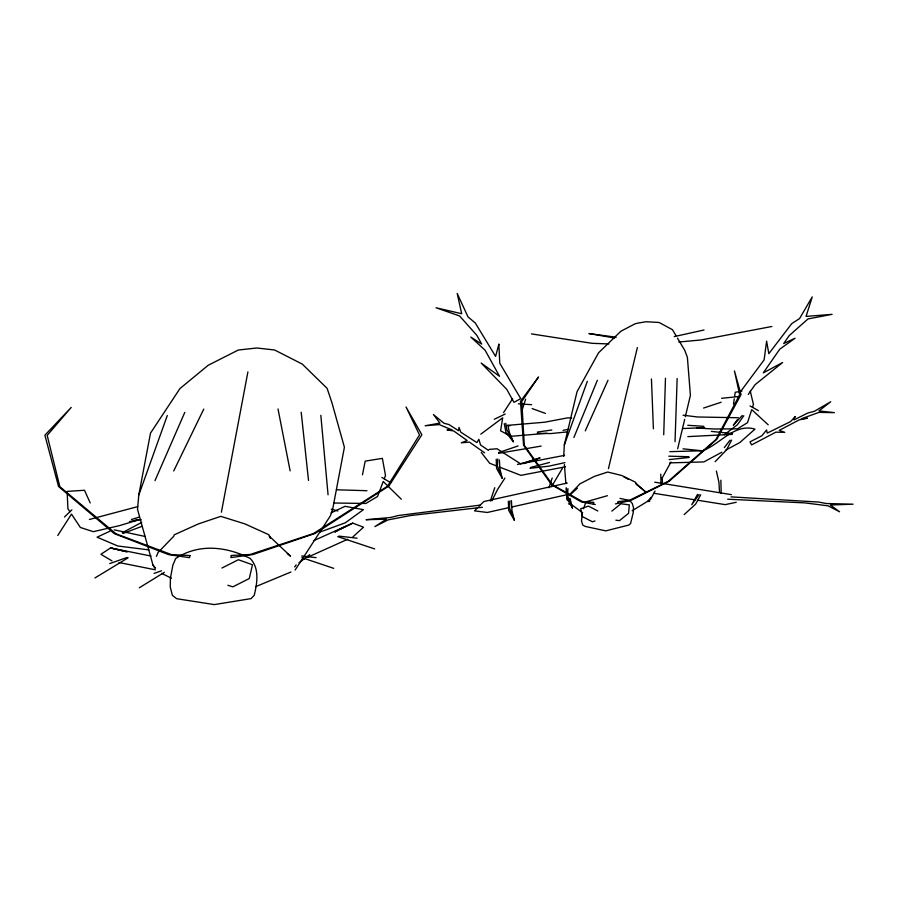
<?xml version="1.0" encoding="UTF-8"?>
<svg xmlns="http://www.w3.org/2000/svg" width="898" height="898" viewBox="0 0 898 898"><rect width="100%" height="100%" fill="white"/><g stroke="black" fill="none" stroke-linecap="round" stroke-linejoin="round"><path stroke-width="1.35" d="M663.723 434.767L665.474 378.17M675.038 441.681L677.148 378.541M497.773 458.979L497.369 465.86L502.24 478.387L496.572 468.397L496.246 459.271M509.884 500.916L509.48 507.797L514.352 520.324L508.683 510.333L508.358 501.207M567.94 488.624L567.536 495.505L572.408 508.044L566.75 498.042L566.413 488.916M295.139 570.028L330.419 515.789L332.709 509.076L344.405 447.215L331.912 402.641L327.119 388.363L302.256 364.083L274.586 349.984L256.817 347.997L238.284 350.029L208.145 365.306L179.97 388.542L150.482 433.162L138.797 495.023L137.517 509.323L152.974 565.055L154.748 568.142M676.037 335.706L672.445 329.689L659.087 322.472L646.133 321.731L637.849 323.134L635.099 323.796L620.821 331.283L598.562 352.802L577.044 391.685L564.292 445.094L563.753 456.386M733.486 404.066L734.261 398.824M734.654 396.209L735.226 392.269L741.916 391.101M221.391 512.208L247.904 371.907M362.466 474.773L365.205 461.134L382.368 458.373L385.5 475.469L384.232 478.825M582.297 513.757L581.5 520.806L582.679 524.993L585.204 526.419L605.768 530.864L628.78 525.072L630.609 523.523L633.292 512.253L633.494 507.718L632.315 503.531L629.61 500.467L620.013 498.39M583.498 508.751L586.035 501.814L607.418 495.707M593.376 504.193L593.803 502.386L583.027 501.847L552.64 484.942L524.297 445.374L521.794 401.451L538.531 376.992L520.481 401.339L523.545 445.206L551.664 484.819L581.477 501.982L595.295 504.553M608.44 468.677L637.367 347.56M617.577 503.441L618.015 501.634L629.206 500.422L668.179 481.384L715.987 439.47L739.671 394.738L734.452 370.953L741.063 394.536L716.829 439.245L669.235 481.205L630.71 500.467L615.456 503.924M677.653 448.776L684.68 419.4M685.309 416.728L690.416 395.367L687.374 357.236L684.669 350.153L677.474 338.119M522.243 409.78L525.622 399.24M752.479 407.344L753.422 404.437L750.257 391.045M490.319 501.118L494.764 487.67M548.97 487.771L552.203 477.994M138.797 495.023L167.309 415.505M564.292 445.094L587.314 381.313M573.878 437.528L597.361 380.269M156.454 556.345L158.104 552.461L173.662 536.353L174.291 534.793L198.29 523.961L220.785 516.35L244.929 523.904L268.738 534.68L270.175 537.722M155.006 480.621L184.786 412.384M585.271 430.86L607.98 380.292M173.707 470.99L203.756 409.095M491.846 500.826L497.526 489.533L504.912 478.084M551.552 486.626L562.35 468.397M731.612 440.121L726.594 449.819L715.111 461.695M700.698 494.776L695.681 504.059L684.186 514.588M655.046 491.094L650.41 499.569L632.136 510.782M661.669 478.982L670.941 462.021M697.533 494.383L691.752 504.676L699.115 494.574M57.786 535.455L71.481 514.105L80.405 527.496L93.313 531.672L119.434 525.633L138.977 519.785M503.52 412.642L512.657 398.667M740.345 391.887L764.119 359.874L766.611 341.139L768.834 353.689L791.778 323.594L799.534 318.588L812.241 296.901L806.056 316.41L832.076 314.345L807.998 318.936L789.23 335.583L783.685 343.552L795.067 338.22L779.756 349.187L763.278 372.883L782.629 362.5L755.027 384.737L748.281 394.435M743.802 415.74L737.404 424.743L724.304 434.722M294.679 566.919L296.16 564.887M737.415 419.669L733.352 425.214L742.231 415.493M724.316 447.619L730.029 440.166M650.938 497.391L647.727 501.522L649.725 501.376M477.13 508.189L474.514 510.861L487.311 512.466L508.84 507.639M478.881 506.393L483.876 501.522L567.267 483.045M570.084 494.158L579.985 483.798L594.498 476.344L607.744 472.045L621.786 475.502L635.256 482.103L636.727 484.55L645.539 491.835L635.593 483.057L636.727 484.55M64.465 517.001L71.885 509.851M569.231 495.595L577.436 488.164M611.807 511.142L620.922 503.778L629.307 504.844L628.589 513.274L619.485 520.638L615.882 520.189M480.8 434.161L502.689 417.828L500.59 430.804L509.615 435.71M299 562.765L309.698 554.683M94.941 577.953L128.156 557.781M139.302 587.786L164.401 572.284M352.791 536.982L363.533 527.193L352.757 523.13L313.907 540.574M721.88 452.21L703.852 461.931L669.762 462.885M725.494 450.268L739.907 442.501L754.982 429.098C734.182 423.059 720.342 444.297 702.606 450.74L669.863 451.66M122.285 532.761L141.693 522.389M337.21 530.729L334.763 532.009L352.757 523.13M339.646 529.461L345.752 526.284M221.952 568.019L238.374 559.735L252.473 564.775L249.262 578.559L232.84 586.843L227.89 585.283M494.259 419.287L505.226 414.034M331.126 512.825L345.09 506.315L363.432 509.66L345.27 522.827L319.632 532.166M109.803 531.268L97.085 537.184L117.75 545.984L148.9 549.902M301.593 559.97L305.298 558.298M307.767 557.198L347.762 539.238M255.537 586.708L290.963 572.004M137.663 506.629L89.418 519.482M122.992 533.479L141.974 526.34M109.691 563.585L127.045 557.501M154.052 573.418L161.494 570.814M594.981 520.919L592.422 521.794L582.51 516.664L580.714 508.739L588.415 506.102L597.832 510.973M133.207 520.941L136.945 519.673M498.603 452.603L518.067 445.947M523.231 463.649L540.102 457.879L520.604 463.806L497.032 448.764L489.163 449.404M703.583 408.051L721.161 402.248M131.434 519.515L139.358 517.08M530.583 467.476L549.43 462.481M511.523 507.044L566.795 494.742M674.196 336.593L704.021 330.004M564.977 462.638L548.588 466.208L529.966 468.296M736.248 502.296L725.191 504.631L697.78 500.265M517.472 464.412L564.618 455.342M771.876 326.49L701.147 339.96L678.798 342.026M563.046 430.333L568.445 429.311M498.637 453.322L541.146 446.093M565.504 466.78L520.896 475.356L500.107 467.297M129.447 521.558L141.188 519.65M537.408 432.061L551.821 429.996M482.383 507.28L410.307 515.575L388.003 519.92L374.893 526.598L386.376 519.19L366.047 519.706L390.787 517.45L398.274 515.531L480.408 505.103M669.19 459.585L689.17 457.464M546.826 433.296L510.738 436.327M567.368 431.882L550.743 433.577L537.307 433.319M721.565 398.308L739.155 396.523M704.627 427.65L682.581 428.559M687.834 436.619L732.196 434.363M568.445 503.879L570.544 503.901L582.679 512.803M738.392 417.75L697.589 416.986L683.064 415.202M668.797 456.173L688.889 456.734M336.447 489.78L366.968 490.712M608.878 343.945L592.096 343.317L531.47 333.899M731.017 496.875L818.729 502.061L826.227 503.52L853.1 504.182L830.336 505.002L839.563 511.77L828.124 505.855L805.068 502.902L727.661 499.209M571.689 418.03L567.716 417.839L544.772 422.206L507.314 425.371L509.896 425.843M696.624 428.077L714.584 428.997L737.438 428.829L747.495 422.677L751.727 409.645L768.194 424.788M518.382 403.842L531.672 404.672M687.767 425.293L703.897 426.337M333.652 503.015L365.868 503.452L377.53 496.515L383.221 481.485L401.35 499.243M711.317 431.399L732.611 433.588M683.008 448.832L702.977 450.886M338.815 536.117L357.112 538.205M301.728 555.997L316.107 557.636M616.174 337.233L588.908 333.54L614.58 338.007M654.743 482.192L731.432 494.641M653.778 493.271L695.041 499.838M151.021 556.042L110.544 547.937L100.924 554.291L111.947 560.868M118.985 562.53L155.388 569.815M145.353 536.51L114.226 529.842M126.18 551.686L110.544 547.937L127.393 551.888M331.261 509.144L337.895 510.951M337.794 536.645L374.702 548.925M301.919 557.647L333.697 568.355M532.144 408.579L545.479 413.428M497.503 466.298L489.702 463.278L481.249 452.435M623.942 476.928L628.387 479.33M161.539 573.362L171.439 578.177M750.032 405.93L758.417 410.633M381.886 477.422L390.72 482.742M484.594 452.839L469.441 442.119L461.269 442.815L467.151 440.503L453.759 431.006L447.058 429.828L452.356 430.019L439.257 424.597L425.124 425.764L439.941 423.093L433.397 414.506L443.915 423.227L449.022 424.563L458.586 430.748L459.001 427.403L460.831 432.207L476.872 442.579L478.87 439.313L480.509 444.925L488.512 450.426M287.315 553.494L290.525 556.176L269.411 536.241L270.309 538.115M152.974 565.055L155.59 568.108M508.122 426.572L509.435 432.623L513.319 441.737L505.967 432.376L504.249 423.632M69.898 511.748L67.911 508.762L67.137 491.386L84.491 490.274L90.215 502.947M513.319 441.737L506.842 429.76L505.787 423.295M570.039 498.435L572.408 508.044M514.352 520.324L511.983 510.726L511.411 500.624M502.24 478.387L499.872 468.79L499.378 459.956M716.38 471.057L718.916 482.204L719.511 491.913M278.021 409.005L290.121 470.844M301.2 412.238L308.519 480.43M320.833 415.314L328.062 494.798M564.393 464.558L565.875 483.629M566.2 487.715L566.413 490.443M566.728 494.529L567.154 499.973M662.23 477.669L662.488 483.899M651.443 378.956L653.396 428.761M720.87 480.194L721.184 493.496M660.76 474.133L660.973 483.45M170.429 578.132L170.238 586.922L172.36 595.352L176.637 598.697L214.33 604.59L251.092 598.607L254.257 595.251C257.142 583.161 259.724 568.344 250.16 558.421C226.375 546.478 198.885 543.234 175.694 558.511L172.887 565.089L170.429 578.132M189.916 555.548L189.523 557.647L168.701 554.661L114.293 533.636L58.538 486.469L44.9 435.204L71.223 407.423L47.179 435.384L59.852 486.694L115.999 533.805L171.338 554.56L189.916 555.548M231.28 555.492L230.887 557.591L252.843 554.56L315.22 533.39L388.834 486.076L421.869 434.744L406.031 407.007L419.523 434.924L387.431 486.301L313.447 533.569L250.239 554.459L231.28 555.492M498.861 344.248L495.595 356.383L475.3 323.022L468.004 316.882L457.183 293.41L461.707 313.728L436.024 307.756L459.574 315.95L476.838 335.324L481.687 344.08L470.81 337.064L485.122 350.265L499.535 376.296L481.171 363.061L506.753 389.317L513.959 402.338L520.75 398.633L499.771 363.241L498.861 344.248M795.157 416.537L793.933 419.905L807.908 412.99L814.374 411.306L830.74 401.754L818.954 410.902L834.377 412.642L818.954 412.384L801.364 418.749L807.448 418.21L799.265 419.86L779.251 430.366L784.751 432.331L775.838 432.163L751.604 444.903L750.01 441.85L761.886 435.743L766.589 429.94L767.195 433.128L790.644 421.532L795.157 416.537"/></g></svg>
